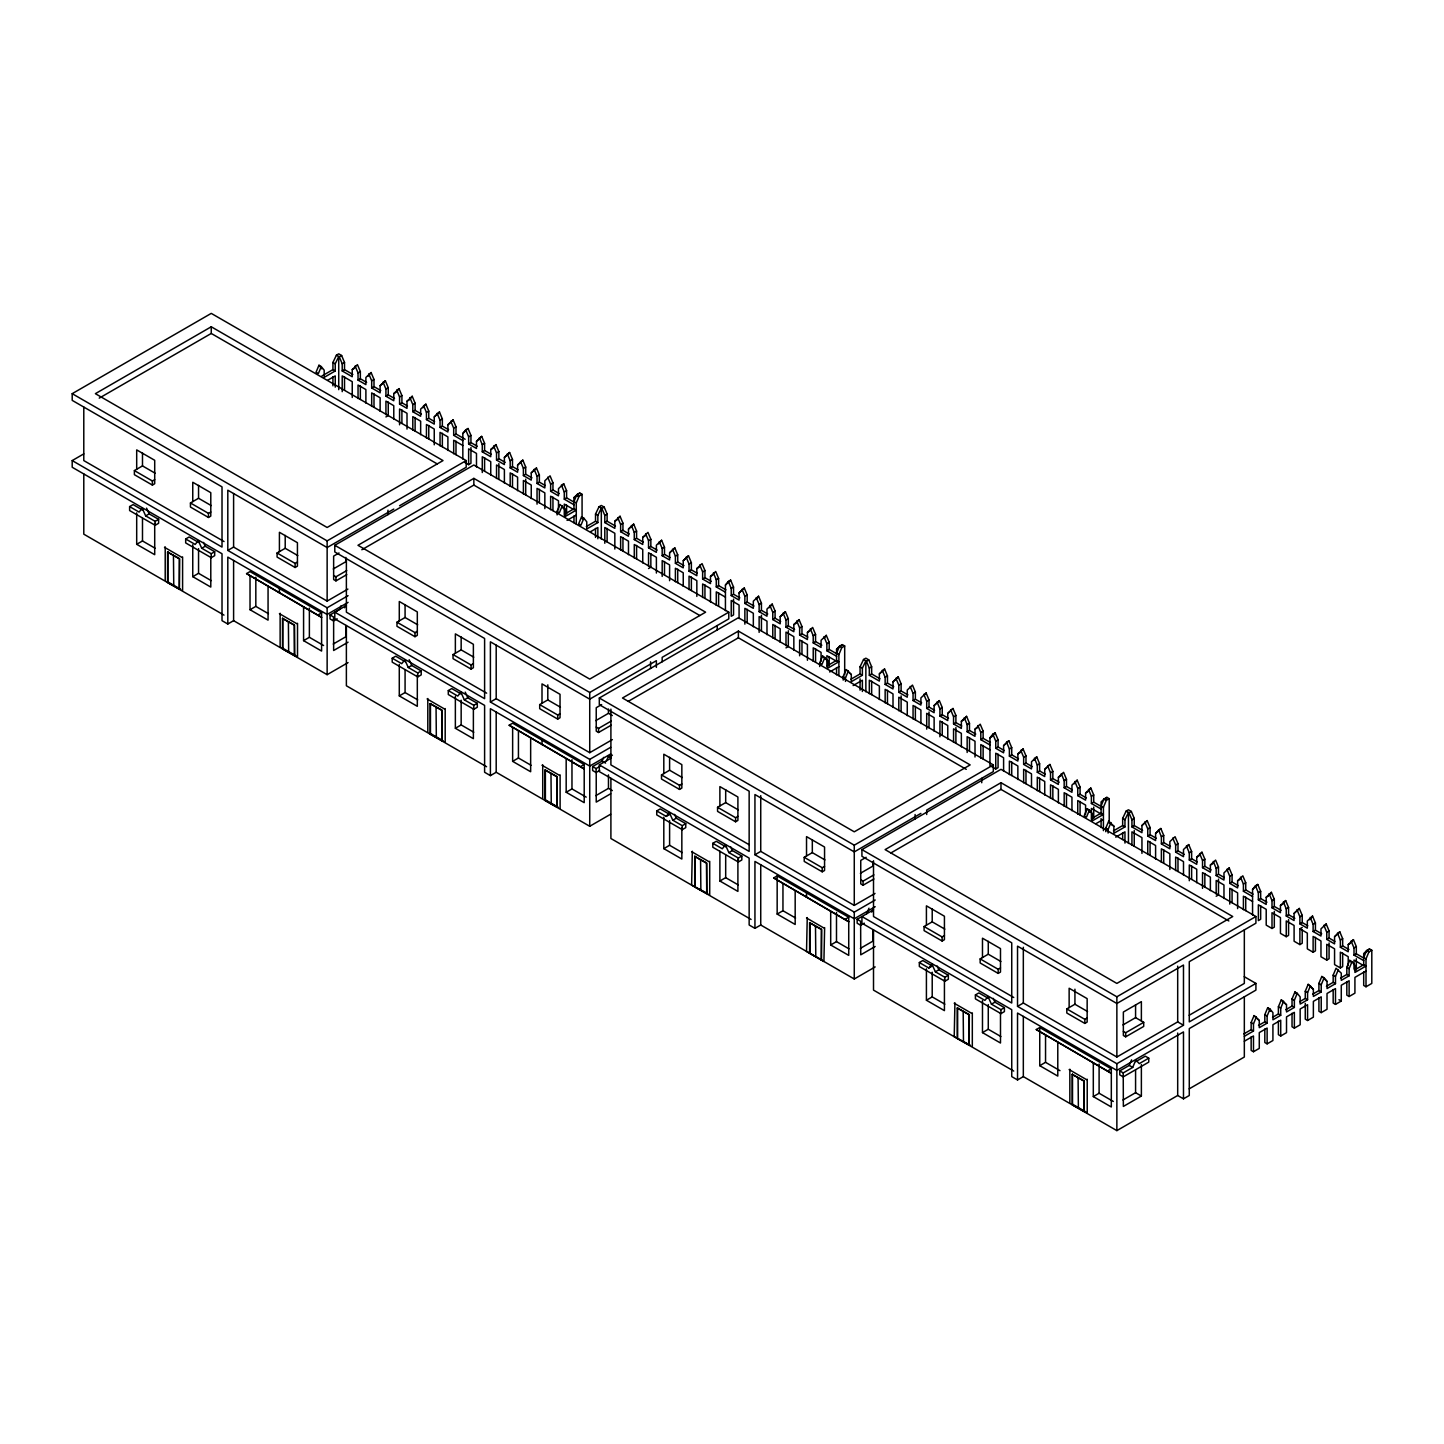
<?xml version="1.0" encoding="UTF-8"?>
<svg xmlns="http://www.w3.org/2000/svg" width="1444" height="1444" viewBox="0 0 1444 1444"><rect width="100%" height="100%" fill="white"/><g stroke="black" fill="none" stroke-linecap="round" stroke-linejoin="round"><path stroke-width="1.5" d="M182.594 556.933L182.594 590.379M297.518 623.285L297.518 656.731L282.067 647.814M445.185 708.553L445.185 741.999M560.11 774.886L560.11 808.351M709.708 861.274L709.708 894.72M824.632 927.608L823.91 961.487L806.528 951.452L807.25 917.572M972.317 1012.876L972.317 1046.322M1087.224 1079.228L1087.224 1112.674L1071.773 1103.757M318.962 365.26L316.055 372.191L318.384 373.527L321.272 366.595L318.962 365.26L321.85 368.852M557.095 514.93L557.095 511.356L559.983 504.425L565.2 509.353L565.2 516.519L576.282 510.111L573.972 508.775L564.73 514.118M562.312 505.761L559.406 512.692L557.095 511.356M582.076 518.649L582.076 494.335L579.766 493L576.86 494.678L573.972 501.609L576.282 502.945L576.282 524.064M576.282 502.945L579.188 496.014L582.076 494.335M581.553 516.862L578.665 523.811L580.975 525.147L583.863 518.197L581.553 516.862L583.484 519.262M819.687 666.55L819.687 662.958L822.593 656.027L827.809 660.955L827.809 668.121L838.892 661.731L836.563 660.395L827.34 665.72M824.903 657.363L822.015 664.312L819.687 662.958M844.686 674.673L844.686 645.955L842.357 644.62L839.469 646.28L836.563 653.229L838.892 654.565L838.892 675.666M838.892 654.565L841.78 647.616L844.686 645.955M843.188 680.106L843.188 676.532L846.076 669.583L851.292 674.529L851.292 681.694L862.375 675.287L862.375 668.121L865.858 660.847L865.858 691.856M845.498 681.442L845.498 677.868L848.404 670.918M1087.115 808.748L1084.209 815.679L1086.538 817.033L1089.426 810.084L1087.115 808.748L1090.003 812.34M1109.209 822.972L1109.209 798.676L1106.88 797.341L1103.992 799.001L1101.086 805.951L1103.415 807.286L1103.415 830.643M1103.415 807.286L1106.303 800.337L1109.209 798.676M1105.779 831.726L1105.779 828.134L1108.685 821.203L1113.884 826.13L1113.884 833.296L1124.966 826.907L1124.966 819.741L1128.45 812.467L1128.45 843.458M1108.089 833.062L1108.089 829.47L1110.996 822.538M1243.844 1033.922L1251.154 1029.68L1251.154 1022.514L1254.06 1015.583L1259.276 1020.511L1259.276 1027.677L1267.128 1023.146L1267.128 1015.98L1270.016 1009.049L1267.706 1007.695L1264.818 1014.645L1264.818 1021.811L1258.518 1025.439M1244.331 1036.305L1253.482 1031.034L1253.482 1023.868L1256.37 1016.919M1272.543 1017.334L1278.391 1013.959L1278.391 1006.793L1281.297 999.862L1286.514 1004.789L1286.514 1011.955L1294.365 1007.425L1294.365 1000.259L1297.254 993.31L1294.943 991.974L1292.037 998.923L1292.037 1006.089L1285.756 1009.717M1270.016 1009.049L1272.922 1012.641L1272.922 1019.807L1280.72 1015.294L1280.72 1008.129L1283.608 1001.197M1299.69 1001.667L1305.268 998.454L1305.268 991.288L1308.156 984.339L1313.372 989.284L1313.372 996.45L1321.224 991.92L1321.224 984.754L1324.13 977.805L1321.801 976.469L1318.914 983.4L1318.914 990.566L1312.632 994.194M1297.254 993.31L1300.16 996.92L1300.16 1004.085L1307.578 999.789L1307.578 992.624L1310.484 985.692M1326.404 986.252L1333.173 982.335L1333.173 975.169L1336.061 968.238L1341.277 973.166L1341.277 980.332L1349.129 975.801L1349.129 968.635L1352.035 961.704L1349.707 960.35L1346.819 967.299L1346.819 974.465L1340.537 978.093M1324.13 977.805L1327.018 981.397L1327.018 988.562L1335.483 983.671L1335.483 976.523L1338.389 969.574M1366.006 986.775L1371.8 983.418L1371.8 950.278L1369.49 948.943L1366.584 950.621L1363.696 957.553L1366.006 958.888L1366.006 986.775L1363.696 985.422L1363.696 971.902M1366.006 958.888L1368.894 951.957L1371.8 950.278M341.091 605.758L339.52 609.476L330.026 614.945L330.026 618.916L333.51 620.92L337.156 618.808M344.556 607.762L346.127 604.043M599.747 770.428L596.101 772.522L592.636 770.518L592.636 766.565L602.112 761.078L603.682 757.36M606.372 761.241L608.718 755.663L611.011 758.082M866.653 913.817L868.981 908.222M871.689 912.103L873.241 908.384M1135.796 1061.629L1145.291 1056.16L1148.756 1058.163L1148.756 1062.116L1123.233 1076.863L1119.75 1074.859L1119.75 1070.888L1129.244 1065.419L1131.591 1059.842M1119.75 1070.888L1123.233 1072.91L1132.71 1067.423L1135.832 1059.986L1139.28 1063.632L1148.756 1058.163M321.85 376.018L332.932 369.628L332.932 362.462L336.416 355.188L338.726 353.834L341.632 355.513L344.52 362.462L344.52 369.628L352.877 374.447M321.272 366.595L324.178 370.187L324.178 377.353L335.243 370.964L335.243 363.798L338.726 356.524L338.726 389.663M586.3 526.555L595.524 521.23L595.524 514.064L599.007 506.79L601.318 505.454L604.224 507.133L607.112 514.064L607.112 521.23L615.487 526.049M583.863 518.197L586.769 521.807L586.769 528.973L597.852 522.566L597.852 515.4L601.318 508.126L601.318 539.117M850.823 679.276L860.064 673.951L860.064 666.785L863.53 659.511L865.858 658.175L868.746 659.854L871.653 666.785L871.653 673.951L880.01 678.77M1113.414 830.896L1122.656 825.553L1122.656 818.387L1126.139 811.113L1128.45 809.777L1131.338 811.456L1134.244 818.387L1134.244 825.553L1142.601 830.39M336.416 355.188L339.304 356.848L342.21 363.798L342.21 370.964L352.246 376.758L352.246 369.592L357.444 364.646L360.35 371.595L360.35 378.761L366.632 382.389M380.765 390.548L373.996 386.631L373.996 379.465L371.09 372.534L365.892 377.462L365.892 384.627L358.04 380.097L358.04 372.931L355.134 365.982M368.202 376.126L371.09 372.534M368.78 373.87L371.686 380.801L371.686 387.967L380.133 392.858L380.133 385.692L385.349 380.765L388.255 387.696L388.255 394.862L394.537 398.49M385.349 380.765L380.133 385.692M383.039 382.1L385.927 389.032L385.927 396.197L393.779 400.746L393.779 393.58L398.995 388.635L401.901 395.584L401.901 402.75L407.461 405.963M397.064 391.035L398.995 388.635M396.685 389.988L399.573 396.919L399.573 404.085L407.009 408.363L407.009 401.197L412.226 396.27L415.114 403.219L415.114 410.385L421.395 414.013M410.295 398.67L412.226 396.27M434.608 421.63L428.76 418.255L428.76 411.089L425.872 404.158L420.655 409.085L420.655 416.251L412.803 411.72L412.803 404.555L409.897 397.605M422.966 407.75L425.872 404.158M423.543 405.493L426.449 412.424L426.449 419.59L434.247 424.103L434.247 416.937L439.463 411.991L442.351 418.94L442.351 426.106L448.633 429.734M439.463 411.991L434.247 416.937M437.135 413.345L440.041 420.276L440.041 427.442L447.893 431.973L447.893 424.807L453.109 419.879L455.997 426.81L455.997 433.976L465.148 439.265M453.109 419.879L447.893 424.807M462.838 459.066L462.838 433.435L465.726 429.843L468.055 428.507L470.943 435.438L470.943 442.604L477.224 446.232M468.055 428.507L462.838 433.435M465.726 429.843L468.632 436.774L468.632 443.94L476.484 448.488L476.484 441.322L481.7 436.377L484.588 443.326L484.588 450.492L491.357 454.391M481.7 436.377L476.484 441.322M479.372 437.712L482.278 444.662L482.278 451.828L490.743 456.719L490.743 449.553L495.96 444.608L498.848 451.557L498.848 458.723L505.129 462.351M494.028 447.008L495.96 444.608M493.631 445.961L496.537 452.893L496.537 460.058L504.389 464.589L504.389 457.423L509.606 452.495L512.494 459.427L512.494 466.592L518.071 469.805M509.606 452.495L504.389 457.423M507.277 453.831L510.183 460.762L510.183 467.928L517.602 472.224L517.602 465.058L522.818 460.131L525.706 467.062L525.706 474.228L531.988 477.856M522.818 460.131L517.602 465.058M520.508 461.466L523.396 468.397L523.396 475.563L531.248 480.094L531.248 472.928L536.464 468L539.37 474.95L539.37 482.115L545.2 485.491M536.464 468L531.248 472.928M559.225 493.577L552.944 489.949L552.944 482.783L550.056 475.852L544.839 480.78L544.839 487.946L537.042 483.451L537.042 476.285L534.154 469.336M574.351 502.313L566.589 497.837L566.589 490.671L563.702 483.722L558.485 488.668L558.485 495.833L550.633 491.285L550.633 484.119L547.727 477.188M561.77 486.123L563.702 483.722M599.007 506.79L601.913 508.468L604.801 515.4L604.801 522.566L614.837 528.36L614.837 521.194L620.054 516.266L622.942 523.197L622.942 530.363L629.223 533.991M618.122 518.667L620.054 516.266M617.725 517.602L620.631 524.533L620.631 531.699L628.483 536.229L628.483 529.082L633.699 524.136L636.587 531.085L636.587 538.251L643.356 542.15M633.699 524.136L628.483 529.082M631.371 525.472L634.277 532.421L634.277 539.587L642.742 544.478L642.742 537.312L647.959 532.367L650.847 539.316L650.847 546.482L657.128 550.11M670.07 557.564L664.493 554.352L664.493 547.186L661.605 540.255L656.388 545.182L656.388 552.348L648.537 547.817L648.537 540.652L645.63 533.702M658.699 543.846L661.605 540.255M659.276 541.59L662.182 548.521L662.182 555.687L669.601 559.983L669.601 552.817L674.817 547.89L677.723 554.821L677.723 561.987L684.005 565.615M674.817 547.89L669.601 552.817M672.507 549.225L675.395 556.157L675.395 563.322L683.247 567.853L683.247 560.687L688.463 555.759L691.369 562.709L691.369 569.875L697.217 573.25M688.463 555.759L683.247 560.687M686.153 557.095L689.041 564.044L689.041 571.21L696.838 575.705L696.838 568.539L702.055 563.611L704.943 570.542L704.943 577.708L711.242 581.336M699.744 564.947L702.632 571.878L702.632 579.044L710.484 583.593L710.484 576.427L715.701 571.481L718.607 578.43L718.607 585.596L725.917 589.82M725.429 610.668L725.429 585.055L728.336 581.445L730.646 580.109L733.534 587.058L733.534 594.224L739.815 597.852M730.646 580.109L725.429 585.055M728.336 581.445L731.224 588.394L731.224 595.56L739.075 600.09L739.075 592.924L744.292 587.997L747.18 594.928L747.18 602.094L753.967 606.011M744.292 587.997L739.075 592.924M767.721 613.953L761.439 610.325L761.439 603.159L758.551 596.228L753.335 601.155L753.335 608.321L744.869 603.43L744.869 596.264L741.981 589.332M756.62 598.628L758.551 596.228M780.663 621.425L775.085 618.212L775.085 611.047L772.197 604.097L766.981 609.043L766.981 616.209L759.129 611.66L759.129 604.494L756.223 597.563M769.291 607.689L772.197 604.097M769.887 605.433L772.775 612.382L772.775 619.548L780.193 623.826L780.193 616.66L785.41 611.733L788.316 618.682L788.316 625.848L794.597 629.476M785.41 611.733L780.193 616.66M783.099 613.068L785.987 620.017L785.987 627.183L793.839 631.714L793.839 624.548L799.055 619.62L801.962 626.552L801.962 633.717L807.81 637.093M797.124 622.003L799.055 619.62M796.745 620.956L799.633 627.887L799.633 635.053L807.431 639.566L807.431 632.4L812.647 627.454L815.553 634.403L815.553 641.569L821.835 645.197M836.942 653.915L829.199 649.439L829.199 642.273L826.293 635.342L821.076 640.27L821.076 647.435L813.225 642.905L813.225 635.739L810.337 628.79M824.362 637.743L826.293 635.342M863.53 659.511L866.436 661.19L869.324 668.121L869.324 675.287L879.36 681.081L879.36 673.915L884.576 668.987L887.464 675.918L887.464 683.084L893.746 686.712M884.576 668.987L879.36 673.915M882.266 670.323L885.154 677.254L885.154 684.42L893.006 688.968L893.006 681.803L898.222 676.857L901.11 683.806L901.11 690.972L907.897 694.871M898.222 676.857L893.006 681.803M921.651 702.831L915.37 699.203L915.37 692.037L912.482 685.088L907.265 690.033L907.265 697.199L898.8 692.308L898.8 685.142L895.912 678.193M934.593 710.286L929.015 707.073L929.015 699.907L926.127 692.976L920.911 697.903L920.911 705.069L913.059 700.539L913.059 693.373L910.153 686.442M924.196 695.376L926.127 692.976M923.799 694.311L926.705 701.242L926.705 708.408L934.124 712.704L934.124 705.538L939.34 700.611L942.246 707.542L942.246 714.708L948.527 718.336M939.34 700.611L934.124 705.538M937.03 701.946L939.918 708.878L939.918 716.043L947.769 720.574L947.769 713.408L952.986 708.481L955.892 715.43L955.892 722.596L961.74 725.971M952.986 708.481L947.769 713.408M950.675 709.816L953.563 716.765L953.563 723.931L961.361 728.426L961.361 721.26L966.577 716.332L969.484 723.263L969.484 730.429L975.765 734.057M964.646 718.733L966.577 716.332M964.267 717.668L967.155 724.599L967.155 731.765L975.007 736.314L975.007 729.148L980.223 724.202L983.129 731.151L983.129 738.317L990.44 742.541M989.952 765.645L989.952 737.776L992.858 734.166L995.169 732.83L998.075 739.779L998.075 746.945L1004.356 750.573M993.237 735.231L995.169 732.83M992.858 734.166L995.746 741.115L995.746 748.281L1003.598 752.811L1003.598 745.645L1008.814 740.718L1011.721 747.649L1011.721 754.815L1018.489 758.732M1008.814 740.718L1003.598 745.645M1006.504 742.054L1009.392 748.985L1009.392 756.151L1017.858 761.042L1017.858 753.876L1023.074 748.949L1025.98 755.88L1025.98 763.046L1032.261 766.674M1021.143 751.349L1023.074 748.949M1045.185 774.146L1039.626 770.934L1039.626 763.768L1036.72 756.818L1031.503 761.764L1031.503 768.93L1023.652 764.381L1023.652 757.216L1020.764 750.284M1033.832 760.428L1036.72 756.818M1034.409 758.172L1037.297 765.103L1037.297 772.269L1044.734 776.547L1044.734 769.381L1049.932 764.454L1052.838 771.403L1052.838 778.569L1059.12 782.197M1049.932 764.454L1044.734 769.381M1047.622 765.789L1050.528 772.739L1050.528 779.904L1058.38 784.435L1058.38 777.269L1063.578 772.341L1066.484 779.273L1066.484 786.438L1072.332 789.814M1086.357 797.918L1080.076 794.29L1080.076 787.124L1077.17 780.175L1071.953 785.121L1071.953 792.287L1064.174 787.774L1064.174 780.608L1061.268 773.677M1074.282 783.767L1077.17 780.175M1074.859 781.511L1077.747 788.46L1077.747 795.626L1085.599 800.156L1085.599 792.991L1090.816 788.063L1093.722 794.994L1093.722 802.16L1103.415 807.756M1088.884 790.464L1090.816 788.063M1126.139 811.113L1129.027 812.792L1131.934 819.741L1131.934 826.907L1141.951 832.683L1141.951 825.517L1147.168 820.589L1150.074 827.538L1150.074 834.704L1156.355 838.332M1147.168 820.589L1141.951 825.517M1144.857 821.925L1147.745 828.874L1147.745 836.04L1155.597 840.57L1155.597 833.405L1160.814 828.477L1163.72 835.408L1163.72 842.574L1170.488 846.491M1160.814 828.477L1155.597 833.405M1184.261 854.433L1177.979 850.805L1177.979 843.639L1175.073 836.708L1169.857 841.635L1169.857 848.801L1161.391 843.91L1161.391 836.744L1158.503 829.813M1197.184 861.906L1191.625 858.693L1191.625 851.527L1188.719 844.578L1183.502 849.523L1183.502 856.689L1175.651 852.14L1175.651 844.975L1172.763 838.043M1186.787 846.978L1188.719 844.578M1186.408 845.913L1189.296 852.862L1189.296 860.028L1196.733 864.306L1196.733 857.14L1201.949 852.213L1204.837 859.162L1204.837 866.328L1211.119 869.938M1200.018 854.613L1201.949 852.213M1199.621 853.548L1202.527 860.498L1202.527 867.663L1210.379 872.194L1210.379 865.028L1215.595 860.101L1218.483 867.032L1218.483 874.198L1224.331 877.573M1238.356 885.677L1232.075 882.049L1232.075 874.883L1229.169 867.934L1223.97 872.88L1223.97 880.046L1216.173 875.533L1216.173 868.367L1213.267 861.436M1227.238 870.335L1229.169 867.934M1226.859 869.27L1229.765 876.219L1229.765 883.385L1237.616 887.916L1237.616 880.75L1242.815 875.822L1245.721 882.753L1245.721 889.919L1253.049 894.143M1252.562 914.991L1252.562 889.378L1255.45 885.786L1257.76 884.45L1260.666 891.381L1260.666 898.547L1266.948 902.175M1257.76 884.45L1252.562 889.378M1255.45 885.786L1258.356 892.717L1258.356 899.883L1266.207 904.413L1266.207 897.247L1271.406 892.32L1274.312 899.269L1274.312 906.435L1281.081 910.334M1269.475 894.72L1271.406 892.32M1269.095 893.655L1272.002 900.605L1272.002 907.771L1280.449 912.662L1280.449 905.496L1285.665 900.551L1288.571 907.5L1288.571 914.666L1294.853 918.294M1283.734 902.951L1285.665 900.551M1283.355 901.886L1286.243 908.836L1286.243 916.001L1294.095 920.532L1294.095 913.366L1299.311 908.438L1302.217 915.37L1302.217 922.535L1307.777 925.748M1299.311 908.438L1294.095 913.366M1321.711 933.799L1315.43 930.171L1315.43 923.005L1312.542 916.074L1307.325 921.001L1307.325 928.167L1299.889 923.871L1299.889 916.705L1297.001 909.774M1309.636 919.666L1312.542 916.074M1334.924 941.434L1329.076 938.059L1329.076 930.893L1326.188 923.943L1320.971 928.871L1320.971 936.037L1313.119 931.506L1313.119 924.341L1310.213 917.409M1324.256 926.344L1326.188 923.943M1323.859 925.279L1326.765 932.228L1326.765 939.394L1334.563 943.889L1334.563 936.723L1339.779 931.795L1342.667 938.726L1342.667 945.892L1348.949 949.52M1339.779 931.795L1334.563 936.723M1337.451 933.131L1340.357 940.062L1340.357 947.228L1348.209 951.758L1348.209 944.611L1353.425 939.665L1356.313 946.614L1356.313 953.78L1364.075 958.256M1351.494 942.066L1353.425 939.665M666.226 816.401L669.348 812.575L672.778 820.192L682.272 825.679L685.756 823.658L685.756 827.629L682.272 829.632L656.731 814.885L656.731 810.932L660.215 808.929L669.709 814.398L666.226 816.401L656.731 810.932M928.817 968.021L931.94 964.195L935.387 971.812L944.863 977.281L948.347 975.278L948.347 979.231L944.863 981.234L919.341 966.505L919.341 962.534L922.806 960.531L932.301 966.018L928.817 968.021L919.341 962.534M564.279 515.364L564.279 504.1L573.972 509.696L573.972 497.602L577.438 494.335L577.438 496.447M579.766 493L573.972 497.602M826.87 666.984L826.87 655.702L836.563 661.298L836.563 649.204L840.047 645.955M842.357 644.62L836.563 649.204M1104.57 798.676L1101.086 801.925L1101.086 814.019L1091.393 808.423L1091.393 819.705M1104.57 799.507L1106.88 797.341M1367.161 950.278L1363.696 953.545L1363.696 965.639L1354.003 960.043L1354.003 969.05M1366.006 952.21L1369.49 948.943M348.058 662.597L327.138 674.673L233.603 620.667L227.809 624.007L222.015 620.667L222.015 553.756L72.2 467.26L72.2 460.582L222.015 547.077L222.015 486.863L72.2 400.367L72.2 393.671L211.257 313.384L466.195 460.582L466.195 467.26L399.573 505.743M211.257 326.777L95.376 393.671L327.138 527.475L443.019 460.582L211.257 326.777L211.257 333.456L437.171 463.885M99.239 398.129L211.257 333.456M72.2 460.582L83.788 453.885M136.693 469.246L136.693 449.896L154.707 460.293L154.707 483.74L152.396 485.094L134.382 474.679L134.382 470.582L142.487 465.907L155.104 473.181M339.304 356.848L341.632 355.513M342.21 363.798L344.52 362.462M342.21 370.964L344.52 369.628M134.382 470.582L152.396 480.996L154.707 479.661M327.86 380.151L335.243 375.891L335.243 387.154M352.246 369.592L354.556 368.238M358.04 372.931L360.35 371.595M146.566 508.144L149.147 513.865L158.623 519.335L158.623 523.288L155.158 525.291L129.617 510.562L129.617 506.591L133.101 504.588L142.577 510.075M358.04 380.097L360.35 378.761M371.686 380.801L373.996 379.465M129.617 506.591L139.111 512.078L142.234 508.252L145.663 515.869L149.147 513.865M371.686 387.967L373.996 386.631M145.663 515.869L155.158 521.338L158.623 519.335M385.927 389.032L388.255 387.696M192.756 501.628L192.756 482.26L210.788 492.675L210.788 516.122L208.459 517.457L190.446 507.061L190.446 502.963L198.55 498.27L211.167 505.562M385.927 396.197L388.255 394.862M393.779 393.58L396.107 392.245M136.693 512.873L136.693 544.298L142.487 540.958L155.104 548.233M399.573 396.919L401.901 395.584M190.446 502.963L208.459 513.36L210.788 512.024M399.573 404.085L401.901 402.75M407.009 401.197L409.32 399.862M385.927 416.919L388.255 415.583L388.255 402.046M165.212 580.362L165.212 546.897M412.803 404.555L415.114 403.219M203.496 542.421L205.21 546.229L214.687 551.698L214.687 555.669L211.221 557.673L185.68 542.926L185.68 538.973L189.164 536.969L198.64 542.439M167.576 552.059L179.616 558.684L179.345 589.332L179.345 558.846L167.576 552.059L167.576 582.546L179.616 589.17M412.803 411.72L415.114 410.385M173.46 555.453L173.749 585.777M426.449 412.424L428.76 411.089M185.68 538.973L195.175 544.442L198.297 540.616L201.727 548.233L205.21 546.229M426.449 419.59L428.76 418.255M440.041 420.276L442.351 418.94M201.727 548.233L211.221 553.72L214.687 551.698M440.041 427.442L442.351 426.106M393.779 509.082L327.138 547.547L227.809 490.202L227.809 550.417L233.603 547.077L327.138 601.083L347.878 589.098M192.756 544.731L192.756 576.661L198.55 573.322L211.167 580.614M462.838 440.6L453.687 435.312L453.687 428.146L455.997 426.81M453.687 435.312L455.997 433.976M468.632 436.774L470.943 435.438M279.414 551.644L279.414 532.294L297.428 542.691L297.428 566.138L295.118 567.492L277.086 557.077L277.086 552.98L285.208 548.305L297.825 555.579M468.632 443.94L470.943 442.604M246.563 573.593L321.597 617.382L246.563 573.593L250.029 571.589L321.597 612.906L321.597 651.063L303.583 640.649L303.583 606.985M482.278 444.662L484.588 443.326M72.2 393.671L327.138 540.868L466.195 460.582M482.278 451.828L484.588 450.492M490.743 449.553L493.054 448.218M277.086 552.98L295.118 563.395L297.428 562.059M464.769 462.423L468.632 464.661L470.943 463.325L470.943 447.532M610.65 814.199L589.73 826.275L496.194 772.269L490.4 775.627L484.606 772.269L484.606 705.376L334.791 618.88L334.791 612.184L484.606 698.679L484.606 638.465L334.791 551.969L334.791 545.291L473.849 465.004L728.787 612.184L728.787 618.88L662.164 657.345L662.164 661.803M496.537 452.893L498.848 451.557M496.537 460.058L498.848 458.723M339.033 552.98L333.636 556.102L333.636 579.549L335.947 580.885L346.759 574.64M473.849 478.379L357.968 545.291L589.73 679.095L705.611 612.184L473.849 478.379L473.849 485.076L699.78 615.505M250.029 576.066L250.029 609.729L255.823 606.39L268.44 613.682M510.183 460.762L512.494 459.427M361.83 549.749L473.849 485.076M333.239 568.99L345.856 561.698L345.856 557.402M510.183 467.928L512.494 466.592M333.636 575.452L335.947 576.788L346.759 570.561M523.396 468.397L525.706 467.062M280.136 646.695L280.136 613.249M523.396 475.563L525.706 474.228M282.501 618.411L294.54 625.035L294.54 655.522L294.251 625.198L282.501 618.411L282.501 648.897L294.54 655.522M537.042 476.285L539.37 474.95M288.385 621.804L288.656 652.128M537.042 483.451L539.37 482.115M227.809 550.417L327.138 607.762L348.076 595.668M318.131 614.909L321.597 612.906M550.633 484.119L552.944 482.783M348.076 602.365L327.138 614.458L227.809 557.113L227.809 624.007M334.791 612.184L346.38 605.505M550.633 491.285L552.944 489.949M303.583 640.649L309.377 637.309L323.582 645.504M573.972 504.768L564.279 499.173L564.279 492.007L566.589 490.671M564.279 499.173L566.589 497.837M333.239 644.042L345.856 636.75L345.856 625.523M348.058 642.183L333.636 650.504L333.636 619.079M567.059 520.381L576.282 515.039M399.284 620.866L399.284 601.498L417.316 611.913L417.316 635.36L414.988 636.696L396.974 626.299L396.974 622.202L405.078 617.509L417.695 624.801M601.913 508.468L604.224 507.133M604.801 515.4L607.112 514.064M604.801 522.566L607.112 521.23M396.974 622.202L414.988 632.598L417.316 631.263M590.47 531.753L597.852 527.493L597.852 538.774M614.837 521.194L617.148 519.858M620.631 524.533L622.942 523.197M409.157 659.746L411.739 665.467L421.215 670.937L421.215 674.908L417.749 676.911L392.208 662.164L392.208 658.211L395.692 656.208L405.168 661.677M620.631 531.699L622.942 530.363M634.277 532.421L636.587 531.085M392.208 658.211L401.703 663.68L404.825 659.854L408.255 667.471L411.739 665.467M634.277 539.587L636.587 538.251M642.742 537.312L645.053 535.959M408.255 667.471L417.749 672.958L421.215 670.937M648.537 540.652L650.847 539.316M455.365 653.229L455.365 633.88L473.379 644.277L473.379 667.724L471.069 669.059L453.037 658.663L453.037 654.565L461.159 649.89L473.758 657.164M648.537 547.817L650.847 546.482M399.284 664.475L399.284 695.9L405.078 692.56L417.695 699.853M662.182 548.521L664.493 547.186M453.037 654.565L471.069 664.98L473.379 663.644M662.182 555.687L664.493 554.352M648.537 568.521L650.847 567.185L650.847 553.666M427.803 731.964L427.803 698.517M675.395 556.157L677.723 554.821M465.221 692.127L467.802 697.831L477.296 703.318L477.296 707.271L473.812 709.275L448.29 694.528L448.29 690.575L451.755 688.571L461.25 694.059M430.186 703.661L442.225 710.286L441.936 740.952L441.936 710.448L430.186 703.661L430.186 734.166L442.225 740.772M675.395 563.322L677.723 561.987M436.052 707.055L436.341 737.379M689.041 564.044L691.369 562.709M448.29 690.575L457.766 696.062L460.889 692.217L464.336 699.853L467.802 697.831M689.041 571.21L691.369 569.875M696.838 568.539L699.149 567.203M702.632 571.878L704.943 570.542M464.336 699.853L473.812 705.322L477.296 703.318M702.632 579.044L704.943 577.708M656.37 667.381L656.37 660.684L589.73 699.167L490.4 641.822L490.4 702.019L496.194 698.679L589.73 752.685L612.364 739.617M710.484 576.427L712.813 575.073M455.365 696.333L455.365 728.281L461.159 724.924L473.758 732.216M725.429 592.221L716.278 586.932L716.278 579.766L718.607 578.43M716.278 586.932L718.607 585.596M731.224 588.394L733.534 587.058M542.005 703.264L542.005 683.896L560.037 694.311L560.037 717.758L557.709 719.094L539.695 708.697L539.695 704.6L547.799 699.907L560.416 707.199M731.224 595.56L733.534 594.224M509.154 725.213L584.206 768.984L509.154 725.213L512.638 723.191L584.206 764.526L584.206 802.665L566.174 792.251L566.174 758.587M744.869 596.264L747.18 594.928M334.791 545.291L589.73 692.47L728.787 612.184M744.869 603.43L747.18 602.094M539.695 704.6L557.709 714.997L560.037 713.661M759.129 604.494L761.439 603.159M875.172 966.92L854.27 978.996L760.735 925.008L754.941 928.348L749.147 925.008L749.147 858.097L599.314 771.601L599.314 764.905L749.147 851.4L749.147 791.186L599.314 704.69L599.314 698.012L738.389 617.725L993.328 764.905L993.328 771.601L926.687 810.066L926.687 814.524M759.129 611.66L761.439 610.325M601.643 704.582L596.228 707.704L596.228 731.151L598.556 732.487L611.155 725.213M512.638 727.668L512.638 761.349L518.432 757.992L531.031 765.284M738.389 631.1L622.49 698.012L854.27 831.816L970.151 764.905L738.389 631.1L738.389 637.797L966.253 769.345M772.775 612.382L775.085 611.047M628.284 701.351L738.389 637.797M595.849 720.592L608.466 713.318L612.328 715.538M772.775 619.548L775.085 618.212M596.228 727.072L598.556 728.408L611.155 721.116M785.987 620.017L788.316 618.682M542.727 798.315L542.727 764.851M785.987 627.183L788.316 625.848M793.839 624.548L796.167 623.212M545.092 770.013L557.131 776.637L556.842 807.286L556.842 776.8L545.092 770.013L545.092 800.499L557.131 807.124M799.633 627.887L801.962 626.552M550.976 773.406L551.265 803.73M799.633 635.053L801.962 633.717M807.431 632.4L809.759 631.046M490.4 702.019L589.73 759.382L610.686 747.288M785.987 647.887L788.316 646.551L788.316 630.775M580.723 766.529L584.206 764.526M813.225 635.739L815.553 634.403M610.686 753.967L589.73 766.06L490.4 708.715L490.4 775.627M608.682 757.306L612.4 755.158M599.314 764.905L610.902 758.226M813.225 642.905L815.553 641.569M592.636 766.565L596.101 768.569L599.91 766.385M566.174 792.251L571.968 788.911L586.192 797.124M836.654 656.316L826.87 650.775L826.87 643.609L829.199 642.273M826.87 650.775L829.199 649.439M595.849 795.644L608.466 788.37L612.328 790.59M610.65 793.785L596.228 802.106L596.228 772.937M829.65 671.983L838.892 666.659M663.807 773.587L663.807 754.219L681.839 764.634L681.839 788.081L679.51 789.417L661.496 779.02L661.496 774.923L669.601 770.23L682.218 777.522M866.436 661.19L868.746 659.854M869.324 668.121L871.653 666.785M869.324 675.287L871.653 673.951M661.496 774.923L679.51 785.319L681.839 783.984M853.133 685.557L862.375 680.214L862.375 691.495M885.154 677.254L887.464 675.918M885.154 684.42L887.464 683.084M898.8 685.142L901.11 683.806M672.778 820.192L676.261 818.188L685.756 823.658M898.8 692.308L901.11 690.972M913.059 693.373L915.37 692.037M719.888 805.951L719.888 786.601L737.902 796.998L737.902 820.445L735.592 821.78L717.56 811.384L717.56 807.286L725.682 802.611L738.299 809.885M913.059 700.539L915.37 699.203M663.807 817.196L663.807 848.639L669.601 845.281L682.218 852.574M926.705 701.242L929.015 699.907M717.56 807.286L735.592 817.701L737.902 816.365M926.705 708.408L929.015 707.073M707.777 893.601L691.622 885.1L692.326 851.238M939.918 708.878L942.246 707.542M730.61 846.744L732.325 850.552L741.819 856.039L741.819 859.992L738.335 861.996L712.813 847.267L712.813 843.296L716.278 841.292L725.772 846.78M694.708 856.382L706.748 863.007L706.748 893.511L706.459 863.169L694.708 856.382L694.708 886.887L706.748 893.511M939.918 716.043L942.246 714.708M700.575 859.776L700.863 890.1M953.563 716.765L955.892 715.43M712.813 843.296L722.289 848.783L725.411 844.939L728.859 852.574L732.325 850.552M953.563 723.931L955.892 722.596M961.361 721.26L963.689 719.924M967.155 724.599L969.484 723.263M728.859 852.574L738.335 858.043L741.819 856.039M967.155 731.765L969.484 730.429M920.893 813.405L854.27 851.888L754.941 794.543L754.941 854.758L760.735 851.4L854.27 905.406L875.01 893.439M975.007 729.148L977.335 727.794M719.888 851.184L719.888 881.002L725.682 877.663L738.299 884.937M989.952 744.942L980.801 739.653L980.801 732.487L983.129 731.151M980.801 739.653L983.129 738.317M989.952 737.776L992.281 736.422M995.746 741.115L998.075 739.779M806.528 855.985L806.528 836.617L824.56 847.032L824.56 870.479L822.232 871.815L804.218 861.418L804.218 857.321L812.322 852.628L824.939 859.92M995.746 748.281L998.075 746.945M773.677 877.934L848.729 921.723L773.677 877.934L777.161 875.912L848.729 917.247L848.729 955.386L830.697 944.99L830.697 911.308M1009.392 748.985L1011.721 747.649M599.314 698.012L854.27 845.191L993.328 764.905M1009.392 756.151L1011.721 754.815M1017.858 753.876L1020.186 752.541M804.218 857.321L822.232 867.718L824.56 866.382M991.884 766.764L995.746 768.984L998.075 767.648L998.075 754.129M861.924 849.613L1000.981 769.327L1255.919 916.525L1255.919 923.203L1189.278 961.686L1189.278 1021.901L1255.919 983.418L1255.919 990.115L1189.278 1028.579L1189.278 1095.491L1183.484 1098.83L1177.69 1095.491L1116.862 1130.616L1023.327 1076.61L1017.533 1079.95L1011.739 1076.61L1011.739 1009.699L861.924 923.203L861.924 916.525L1011.739 1003.02L1011.739 942.806L861.924 856.31L861.924 849.613L1116.862 996.793L1255.919 916.525M1023.652 757.216L1025.98 755.88M1023.652 764.381L1025.98 763.046M866.165 857.303L860.75 860.425L860.75 883.872L863.079 885.226L873.891 878.981M1000.981 782.702L885.1 849.613L1116.862 983.418L1232.743 916.525L1000.981 782.702L1000.981 789.399L1228.844 920.965M777.161 875.912L777.161 914.07L782.955 910.731L795.572 918.005M1037.297 765.103L1039.626 763.768M890.894 852.953L1000.981 789.399M860.371 873.313L872.988 866.039L872.988 861.743M1037.297 772.269L1039.626 770.934M1050.528 772.739L1052.838 771.403M860.75 879.793L863.079 881.129L873.891 874.883M1050.528 779.904L1052.838 778.569M1058.38 777.269L1060.69 775.933M809.615 922.734L821.672 929.358L821.383 960.007L821.383 929.521L809.615 922.734L809.615 953.221L821.672 959.845M1064.174 780.608L1066.484 779.273M815.499 926.127L815.788 956.451M1064.174 787.774L1066.484 786.438M754.941 854.758L854.27 912.103L875.208 900.009M845.245 919.25L848.729 917.247M1077.747 788.46L1080.076 787.124M875.208 906.706L854.27 918.781L754.941 861.436L754.941 928.348M864.288 923.149L860.642 925.243L857.158 923.239L857.158 919.286L873.512 909.828M1077.747 795.626L1080.076 794.29M1085.599 792.991L1087.928 791.655M830.697 944.99L836.491 941.632L848.928 948.816M1101.176 809.037L1091.393 803.496L1091.393 796.33L1093.722 794.994M1091.393 803.496L1093.722 802.16M860.371 948.365L872.988 941.091L872.988 929.864M1091.863 818.441L1101.086 813.116L1103.415 814.452L1092.332 820.842L1092.332 813.676L1089.426 810.084M875.172 946.506L860.75 954.827L860.642 921.29L857.158 919.286M1096.014 823.64L1103.415 819.38M926.416 925.189L926.416 905.839L944.43 916.236L944.43 939.683L942.12 941.019L924.088 930.622L924.088 926.525L932.21 921.85L944.827 929.124M1129.027 812.792L1131.338 811.456M1131.934 819.741L1134.244 818.387M1131.934 826.907L1134.244 825.553M924.088 926.525L942.12 936.939L944.43 935.604M1115.743 837.159L1124.966 831.834L1124.966 843.097M1147.745 828.874L1150.074 827.538M1147.745 836.04L1150.074 834.704M1161.391 836.744L1163.72 835.408M935.387 971.812L938.853 969.79L948.347 975.278M1161.391 843.91L1163.72 842.574M1175.651 844.975L1177.979 843.639M982.48 957.571L982.48 938.203L1000.493 948.6L1000.493 972.065L998.183 973.4L980.169 962.986L980.169 958.906L988.274 954.213L1000.891 961.505M1175.651 852.14L1177.979 850.805M926.416 968.816L926.416 1000.241L932.21 996.901L944.827 1004.176M1189.296 852.862L1191.625 851.527M980.169 958.906L998.183 969.303L1000.493 967.967M1189.296 860.028L1191.625 858.693M1196.733 857.14L1199.043 855.805M970.386 1045.221L954.213 1036.702L954.935 1002.84M1202.527 860.498L1204.837 859.162M993.201 998.364L994.934 1002.172L1004.41 1007.641L1004.41 1011.594L1000.945 1013.616L975.404 998.869L975.404 994.916L978.888 992.912L988.364 998.382M957.3 1008.002L969.339 1014.627L969.05 1045.275L969.05 1014.789L957.3 1008.002L957.3 1038.489L969.339 1045.113M1202.527 867.663L1204.837 866.328M1210.379 865.028L1212.689 863.692M963.184 1011.396L963.473 1041.72M1216.173 868.367L1218.483 867.032M975.404 994.916L984.898 1000.385L988.021 996.559L991.45 1004.176L994.934 1002.172M1216.173 875.533L1218.483 874.198M1229.765 876.219L1232.075 874.883M991.45 1004.176L1000.945 1009.645L1004.41 1007.641M1229.765 883.385L1232.075 882.049M1017.533 1006.36L1023.327 1003.02L1116.862 1057.008L1177.69 1021.901L1183.484 1025.24L1183.484 965.025L1116.862 1003.49L1017.533 946.145L1017.533 1006.36L1116.862 1063.705L1183.484 1025.24M1237.616 880.75L1239.927 879.414M1216.173 896.255L1218.483 894.901L1218.483 879.125M982.48 1000.674L982.48 1032.604L988.274 1029.265L1000.891 1036.539M1252.562 896.543L1243.41 891.255L1243.41 884.089L1245.721 882.753M1243.41 891.255L1245.721 889.919M1258.356 892.717L1260.666 891.381M1069.138 1007.587L1069.138 988.237L1087.151 998.634L1087.151 1022.081L1084.841 1023.417L1066.809 1013.02L1066.809 1008.923L1074.932 1004.248L1087.549 1011.522M1258.356 899.883L1260.666 898.547M1036.269 1029.536L1111.32 1073.325L1036.269 1029.536L1039.752 1027.532L1111.32 1068.849L1111.32 1106.988L1093.307 1096.592L1093.307 1062.928M1266.207 897.247L1268.518 895.912M1272.002 900.605L1274.312 899.269M1272.002 907.771L1274.312 906.435M1280.449 905.496L1282.777 904.143M1066.809 1008.923L1084.841 1019.338L1087.151 1018.002M1286.243 908.836L1288.571 907.5M1286.243 916.001L1288.571 914.666M1260.666 905.731L1260.666 919.268L1258.356 920.604L1258.356 904.81L1266.207 909.341L1266.207 925.135L1272.002 928.474L1274.312 927.138L1274.312 911.363M1039.752 1027.532L1039.752 1065.672L1045.546 1062.333L1059.968 1070.654M1299.889 916.705L1302.217 915.37M1122.963 1024.933L1135.58 1017.641L1143.702 1022.334L1143.702 1026.431L1125.67 1036.828L1123.36 1035.492L1123.36 1012.045L1141.374 1001.631L1141.374 1020.998M1299.889 923.871L1302.217 922.535M1272.002 928.474L1272.002 912.698L1280.449 917.59L1280.449 933.365L1286.243 936.705L1288.571 935.369L1288.571 919.593M1302.217 929.719L1302.217 943.257L1299.889 944.593L1299.889 928.799L1302.217 927.463M1313.119 924.341L1315.43 923.005M1123.36 1031.395L1125.67 1032.731L1143.702 1022.334M1069.842 1102.638L1069.842 1069.192M1313.119 931.506L1315.43 930.171M1072.224 1074.354L1084.264 1080.96L1084.264 1111.465L1083.975 1081.141L1072.224 1074.354L1072.224 1104.841L1084.264 1111.465M1326.765 932.228L1329.076 930.893M1078.09 1077.747L1078.379 1108.071M1189.188 1015.258L1244.331 983.418L1244.331 929.9M1326.765 939.394L1329.076 938.059M1299.889 928.799L1307.325 933.095L1307.325 948.87L1313.119 952.228L1315.43 950.874L1315.43 937.355M1107.837 1070.852L1111.32 1068.849M1340.357 940.062L1342.667 938.726M1340.357 947.228L1342.667 945.892M1348.209 944.611L1350.519 943.257M1313.119 952.228L1313.119 936.434L1320.971 940.965L1320.971 956.758L1326.765 960.098L1329.076 958.762L1329.076 942.986M1093.307 1096.592L1099.101 1093.252L1113.306 1101.447M1363.786 960.657L1354.003 955.116L1354.003 947.95L1356.313 946.614M1354.003 955.116L1356.313 953.78M1326.765 960.098L1326.765 944.322L1334.563 948.816L1334.563 964.592L1340.357 967.949L1342.667 966.614L1342.667 953.076M1122.963 1099.985L1135.58 1092.693L1141.374 1096.032L1141.374 1064.571M1354.454 970.043L1363.696 964.718L1366.006 966.054L1354.923 972.462L1354.923 965.296L1352.035 961.704M1141.374 1096.032L1123.36 1106.447L1123.233 1072.91M1244.331 1041.232L1253.482 1035.962L1253.482 1051.737L1251.154 1050.402L1251.154 1036.864M1366.006 970.982L1354.923 977.389L1354.923 993.165L1349.129 996.504L1346.819 995.169L1346.819 981.649M1189.188 1088.848L1244.331 1057.026L1244.331 996.721M1253.482 1051.737L1259.276 1048.398L1259.276 1032.604L1267.128 1028.074L1267.128 1043.85L1264.818 1042.514L1264.818 1028.994M1267.128 1043.85L1272.922 1040.51L1272.922 1024.735L1280.72 1020.222L1280.72 1036.016L1278.391 1034.68L1278.391 1021.143M1280.72 1036.016L1286.514 1032.659L1286.514 1016.883L1294.365 1012.352L1294.365 1028.128L1292.037 1026.792L1292.037 1013.273M1294.365 1028.128L1300.16 1024.789L1300.16 1009.013L1307.578 1004.717L1307.578 1020.493L1305.268 1019.157L1305.268 1003.381M1307.578 1020.493L1313.372 1017.154L1313.372 1001.378L1321.224 996.847L1321.224 1012.623L1318.914 1011.287L1318.914 997.75M1321.224 1012.623L1327.018 1009.284L1327.018 993.49L1335.483 988.599L1335.483 1004.392L1333.173 1003.057L1333.173 989.519M1335.483 1004.392L1341.277 1001.053L1341.277 985.259L1349.129 980.729L1349.129 996.504M576.86 494.678L579.188 496.014M839.469 646.28L841.78 647.616M1103.992 799.001L1106.303 800.337M1366.584 950.621L1368.894 951.957M332.932 362.462L335.243 363.798M595.524 514.064L597.852 515.4M860.064 666.785L862.375 668.121M1122.656 818.387L1124.966 819.741M332.932 369.628L335.243 370.964M595.524 521.23L597.852 522.566M860.064 673.951L862.375 675.287M1122.656 825.553L1124.966 826.907M462.838 445.528L453.687 440.24L453.687 453.777M725.429 597.148L716.278 591.859L716.278 605.379M989.952 749.869L980.801 744.581L980.801 758.1M1252.562 901.471L1243.41 896.183L1243.41 909.72M562.889 508.017L565.2 509.353M827.809 660.955L822.593 656.027M851.292 674.529L846.076 669.583M1111.573 824.795L1113.884 826.13M843.188 676.532L845.498 677.868M1105.779 828.134L1108.089 829.47M1346.819 967.299L1349.129 968.635M1299.889 944.593L1294.095 941.235L1294.095 925.46L1286.243 920.929L1286.243 936.705M1346.819 974.465L1349.129 975.801M1333.173 975.169L1335.483 976.523M1333.173 982.335L1335.483 983.671M1327.018 981.397L1321.801 976.469M1318.914 983.4L1321.224 984.754M1338.967 999.699L1341.277 1001.053M1318.914 990.566L1321.224 991.92M1313.372 989.284L1308.156 984.339M1305.268 991.288L1307.578 992.624M1305.268 998.454L1307.578 999.789M1292.037 998.923L1294.365 1000.259M1244.241 976.686L1255.919 983.418M1292.037 1006.089L1294.365 1007.425M1286.514 1004.789L1281.297 999.862M1278.391 1006.793L1280.72 1008.129M1278.391 1013.959L1280.72 1015.294M1264.818 1014.645L1267.128 1015.98M1264.818 1021.811L1267.128 1023.146M1259.276 1020.511L1254.06 1015.583M1251.154 1022.514L1253.482 1023.868M1251.154 1029.68L1253.482 1031.034M224.019 541.536L83.788 460.582L83.788 407.046M486.628 693.156L346.38 612.184L346.38 558.666M749.255 844.776L610.902 764.905L610.902 709.148M1013.742 997.479L873.512 916.525L873.512 860.768M602.112 761.078L605.596 763.1M1129.244 1065.419L1132.71 1067.423M330.026 614.945L333.51 616.967L333.51 620.92M164.49 547.312L181.872 557.348M279.414 613.664L296.796 623.7M427.099 698.932L444.481 708.968M542.005 765.266L559.388 775.302M691.622 851.653L709.004 861.689M806.528 917.987L823.91 928.023M954.213 1003.255L971.595 1013.291M1069.138 1069.607L1086.52 1079.643M136.693 544.298L154.707 554.695L154.707 523.396M192.756 576.661L210.788 587.076L210.788 556.933M250.029 609.729L268.061 620.144L268.061 586.463M399.284 695.9L417.316 706.315L417.316 675.016M455.365 728.281L473.379 738.678L473.379 708.535M512.638 761.349L530.652 771.746L530.652 738.083M663.807 848.639L681.839 859.036L681.839 827.737M719.888 881.002L737.902 891.399L737.902 859.487M777.161 914.07L795.175 924.467L795.175 890.804M926.416 1000.241L944.43 1010.638L944.43 979.339M982.48 1032.604L1000.493 1043.019L1000.493 1012.858M1039.752 1065.672L1057.784 1076.087L1057.784 1042.406M167.143 581.463L180.662 589.278M429.734 733.083L443.254 740.88M544.659 799.416L558.178 807.232M223.982 615.108L83.788 534.172L83.788 473.957M486.574 766.728L346.38 685.774L346.38 625.559M751.097 919.449L610.902 838.513L610.902 778.298M1013.706 1071.051L873.512 990.115L873.512 929.9M1349.707 960.35L1351.638 962.751M1294.943 991.974L1296.874 994.374M1267.706 1007.695L1270.612 1011.305M1108.685 821.203L1110.616 823.585M937.138 965.982L938.853 969.79M674.547 814.38L676.261 818.188M1351.097 941.001L1354.003 947.95M1240.504 877.158L1243.41 884.089M1088.505 789.399L1091.393 796.33M977.913 725.538L980.801 732.487M823.982 636.678L826.87 643.609M713.39 572.817L716.278 579.766M561.373 485.076L564.279 492.007M450.781 421.215L453.687 428.146M1356.313 958.708L1356.313 969.971M1348.209 965.711L1348.209 956.686L1340.357 952.156L1340.357 967.949M1245.721 897.103L1245.721 910.641M1237.616 908.619L1237.616 892.843L1229.765 888.313L1229.765 904.088M1232.075 889.233L1232.075 902.753M1223.97 898.493L1223.97 884.973L1216.173 880.461L1216.173 893.998M1210.379 890.641L1210.379 877.122L1202.527 872.591L1202.527 888.367M1204.837 873.494L1204.837 887.031M1196.733 882.771L1196.733 869.234L1189.296 864.956L1189.296 880.732M1191.625 865.877L1191.625 879.396M1183.502 875.136L1183.502 861.617L1175.651 857.068L1175.651 870.606M1183.484 1098.83L1183.484 1031.918L1116.862 1070.401L1017.533 1013.056L1017.533 1079.95M1177.979 857.989L1177.979 871.526M1177.69 966.144L1177.69 1021.901M1177.69 1033.038L1177.69 1095.491M1169.857 869.505L1169.857 853.729L1161.391 848.837L1161.391 862.375M1163.72 849.758L1163.72 863.295M1155.597 859.018L1155.597 845.498L1147.745 840.968L1147.745 854.487M1150.074 841.888L1150.074 855.408M1141.951 853.404L1141.951 837.61L1131.934 831.834L1131.934 845.354M1135.58 1004.735L1135.58 1017.641M1135.58 1070.239L1135.58 1092.693M1134.244 830.481L1134.244 846.274M1125.67 1032.731L1125.67 1036.828M1122.656 832.737L1122.656 839.505M1116.862 996.793L1116.862 1057.008M1116.862 1063.705L1116.862 1130.616M1101.086 818.531L1101.086 827.556M1099.101 1064.066L1099.101 1093.252M1093.722 807.088L1093.722 818.369M1085.599 814.109L1085.599 805.084L1077.747 800.554L1077.747 814.073M1084.841 1019.338L1084.841 1023.417M1080.076 801.474L1080.076 814.994M1074.932 989.194L1074.932 1004.248M1072.513 1074.174L1072.513 1104.678M1071.953 810.734L1071.953 797.214L1064.174 792.702L1064.174 806.239M1066.484 793.622L1066.484 807.142M1058.38 802.882L1058.38 789.363L1050.528 784.832L1050.528 798.351M1052.838 785.753L1052.838 799.272M1045.546 1035.402L1045.546 1062.333M1044.734 795.012L1044.734 781.475L1037.297 777.197L1037.297 790.716M1039.626 778.117L1039.626 791.637M1031.503 787.377L1031.503 773.858L1023.652 769.309L1023.652 782.847M1025.98 770.23L1025.98 783.767M1023.327 947.264L1023.327 1003.02M1023.327 1016.395L1023.327 1076.61M1017.858 779.507L1017.858 765.97L1009.392 761.078L1009.392 774.616M1011.721 761.999L1011.721 775.536M1003.598 771.276L1003.598 757.739L995.746 753.208L995.746 768.984M1000.945 1009.645L1000.945 1013.616M998.183 969.303L998.183 973.4M988.274 941.308L988.274 954.213M988.274 1004.573L988.274 1029.265M983.129 745.501L983.129 759.021M981.739 778.298L981.739 782.756M975.007 757.017L975.007 741.241L967.155 736.693L967.155 752.486M969.484 737.613L969.484 751.151M961.361 746.891L961.361 733.353L953.563 728.859L953.563 742.378M957.589 1007.84L957.589 1038.326M955.892 727.523L955.892 743.299M947.769 739.039L947.769 725.502L939.918 720.971L939.918 736.765M944.863 977.281L944.863 981.234M942.246 721.892L942.246 735.429M942.12 936.939L942.12 941.019M934.124 731.151L934.124 717.632L926.705 713.336L926.705 729.13M932.21 908.944L932.21 921.85M932.21 972.209L932.21 996.901M929.015 712L929.015 727.794M920.911 723.534L920.911 709.997L913.059 705.466L913.059 718.986M915.37 706.387L915.37 719.906M915.099 814.524L915.099 818.983M907.265 715.646L907.265 702.127L898.8 697.235L898.8 710.755M901.11 695.9L901.11 711.675M893.006 707.416L893.006 693.896L885.154 689.348L885.154 702.885M887.464 690.268L887.464 703.806M879.36 699.546L879.36 686.008L869.324 680.214L869.324 693.752M871.653 681.135L871.653 694.654M863.079 881.129L863.079 885.226M860.064 678.879L860.064 690.16M854.27 845.191L854.27 905.406M854.27 912.103L854.27 978.996M836.563 667.579L836.563 674.835M836.491 912.464L836.491 941.632M829.199 656.623L829.199 665.648M822.232 867.718L822.232 871.815M821.076 661.388L821.076 652.363L813.225 647.833L813.225 661.352M815.553 648.753L815.553 662.273M812.322 839.722L812.322 852.628M809.904 922.572L809.904 953.058M807.431 660.269L807.431 644.493L799.633 639.981L799.633 655.775M806.528 892.879L806.528 897.356M801.962 640.901L801.962 654.421M793.839 650.161L793.839 636.642L785.987 632.111L785.987 645.63M782.955 883.782L782.955 910.731M780.193 642.291L780.193 628.754L772.775 624.476L772.775 637.995M775.085 625.396L775.085 638.916M766.981 634.656L766.981 621.137L759.129 616.588L759.129 632.382M761.439 615.252L761.439 631.046M760.735 795.644L760.735 851.4M760.735 864.794L760.735 925.008M753.335 626.768L753.335 613.249L744.869 608.357L744.869 624.151M747.18 609.278L747.18 622.815M739.075 618.537L739.075 605.018L731.224 600.487L731.224 616.263L733.534 614.927L733.534 599.152M738.335 858.043L738.335 861.996M735.592 817.701L735.592 821.78M725.682 789.706L725.682 802.611M725.682 855.209L725.682 877.663M718.607 592.78L718.607 606.299M717.199 625.559L717.199 630.035M710.484 602.04L710.484 588.52L702.632 583.972L702.632 597.509M704.943 584.892L704.943 598.43M696.838 596.408L696.838 580.632L689.041 576.138L689.041 589.657M694.997 856.22L694.997 886.706M691.369 577.04L691.369 590.578M683.247 586.318L683.247 572.781L675.395 568.25L675.395 581.788M682.272 825.679L682.272 829.632M679.51 785.319L679.51 789.417M677.723 569.171L677.723 582.69M669.601 580.687L669.601 564.911L662.182 560.615L662.182 576.409M669.601 757.324L669.601 770.23M669.601 820.589L669.601 845.281M664.493 561.536L664.493 575.073M656.388 573.051L656.388 557.276L648.537 552.745L648.537 566.265M650.576 661.803L650.576 668.5M642.742 562.925L642.742 549.406L634.277 544.514L634.277 558.034M636.587 545.435L636.587 558.954M628.483 554.695L628.483 541.157L620.631 536.626L620.631 550.164M622.942 537.547L622.942 551.085M614.837 549.063L614.837 533.287L604.801 527.493L604.801 543.269M608.466 709.022L608.466 713.318M608.466 774.886L608.466 788.37M607.112 528.414L607.112 541.933M598.556 728.408L598.556 732.487M596.101 768.569L596.101 772.522M595.524 528.414L595.524 537.439M589.73 692.47L589.73 752.685M589.73 759.382L589.73 826.275M573.972 515.959L573.972 522.728M571.968 759.724L571.968 788.911M566.589 505.021L566.589 514.028M558.485 509.768L558.485 500.761L550.633 496.213L550.633 509.75M557.709 714.997L557.709 719.094M552.944 497.133L552.944 510.671M547.799 684.853L547.799 699.907M545.381 769.851L545.381 800.337M544.839 508.649L544.839 492.873L537.042 488.379L537.042 504.155M542.005 740.158L542.005 744.635M539.37 489.299L539.37 502.819M531.248 498.559L531.248 485.022L523.396 480.491L523.396 494.028M525.706 479.155L525.706 494.949M518.432 731.061L518.432 757.992M517.602 490.671L517.602 477.152L510.183 472.856L510.183 486.393M512.494 473.776L512.494 487.314M504.389 483.054L504.389 469.517L496.537 464.986L496.537 478.506M498.848 463.65L498.848 479.426M496.194 645.161L496.194 698.679M496.194 712.054L496.194 772.269M490.743 475.166L490.743 461.647L482.278 456.755L482.278 472.531M484.588 457.676L484.588 471.195M476.484 466.935L476.484 453.416L468.632 448.867L468.632 464.661M473.812 705.322L473.812 709.275M471.069 664.98L471.069 669.059M461.159 636.984L461.159 649.89M461.159 700.232L461.159 724.924M455.997 441.16L455.997 454.698M447.893 450.438L447.893 436.9L440.041 432.37L440.041 445.889M442.351 433.29L442.351 446.81M434.247 444.806L434.247 429.03L426.449 424.518L426.449 438.055M430.456 703.499L430.456 733.985M428.76 425.438L428.76 438.976M420.655 434.698L420.655 421.179L412.803 416.648L412.803 430.168M417.749 672.958L417.749 676.911M415.114 417.569L415.114 431.088M414.988 632.598L414.988 636.696M407.009 429.085L407.009 413.291L399.573 409.013L399.573 424.789M405.078 604.603L405.078 617.509M405.078 670.106L405.078 692.56M401.901 409.934L401.901 423.453M393.779 419.193L393.779 405.674L385.927 401.125L385.927 414.663M387.985 510.201L387.985 514.66M380.133 411.323L380.133 397.786L371.686 392.894L371.686 406.432M373.996 393.815L373.996 407.352M365.892 403.093L365.892 389.555L358.04 385.025L358.04 398.544M360.35 385.945L360.35 399.465M352.246 397.461L352.246 381.685L342.21 375.891L342.21 391.667M344.52 376.794L344.52 390.331M335.947 576.788L335.947 580.885M332.932 376.794L332.932 385.819M327.138 540.868L327.138 601.083M327.138 607.762L327.138 674.673M309.377 608.123L309.377 637.309M295.118 563.395L295.118 567.492M285.208 535.399L285.208 548.305M282.789 618.249L282.789 648.735M279.414 588.556L279.414 593.033M255.823 577.203L255.823 606.39M233.603 493.541L233.603 547.077M233.603 560.452L233.603 620.667M211.221 553.72L211.221 557.673M208.459 513.36L208.459 517.457M198.55 485.364L198.55 498.27M198.55 548.63L198.55 573.322M167.865 551.897L167.865 582.383M155.158 521.338L155.158 525.291M152.396 480.996L152.396 485.094M142.487 453.001L142.487 465.907M142.487 518.504L142.487 540.958"/></g></svg>
